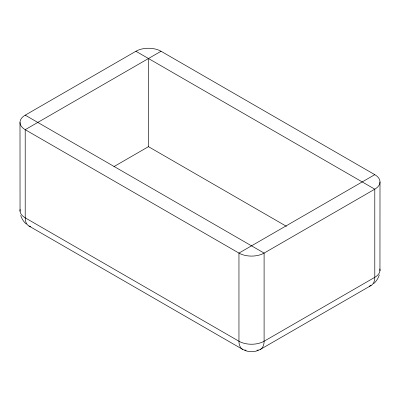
<?xml version="1.0" encoding="UTF-8"?>
<svg xmlns="http://www.w3.org/2000/svg" width="400" height="400" viewBox="0 0 400 400"><rect width="100%" height="100%" fill="white"/><g stroke="black" fill="none" stroke-linecap="round" stroke-linejoin="round"><path stroke-width="0.6" d="M379.955 270.805L380 181.925M379.32 274.88C378.265 278.195 376.4 281.29 373.74 283.56M30.775 226.675A17.78 10.265 -60 0 1 25.21 217.83L25.21 129.685A17.78 10.265 0 0 1 25.21 115.165L135.9 51.26A17.78 10.265 0 0 1 161.045 51.26L374.79 174.665A17.78 10.265 0 0 1 374.79 189.185L374.79 277.33A17.78 10.265 60 0 1 369.225 286.175M161.045 51.26L25.21 129.685L238.955 253.09A17.78 10.265 0 0 0 264.1 253.09L374.79 189.185L135.9 51.26M113.915 166.62L148.47 146.665L286.46 226.335M374.79 174.665L238.955 253.09L238.955 341.24A17.78 10.265 -60 0 0 246.145 350.205M260.415 349.375L371.11 285.47M258.335 350.395C253.99 352.12 249.065 352.125 244.72 350.395M25.21 115.165L264.1 253.09L264.1 341.24A17.78 10.265 60 0 1 256.91 350.205M28.89 225.97L242.635 349.375M26.315 224.125C23.69 221.84 21.77 218.78 20.715 215.475M20.045 211.305L20 122.425M148.47 58.52L148.47 146.665M20.11 209.425A17.78 10.265 0 0 0 25.21 217.83L238.955 341.24A17.78 10.265 0 0 0 264.1 341.24L374.79 277.33A17.78 10.265 0 0 0 379.89 268.925"/></g></svg>
